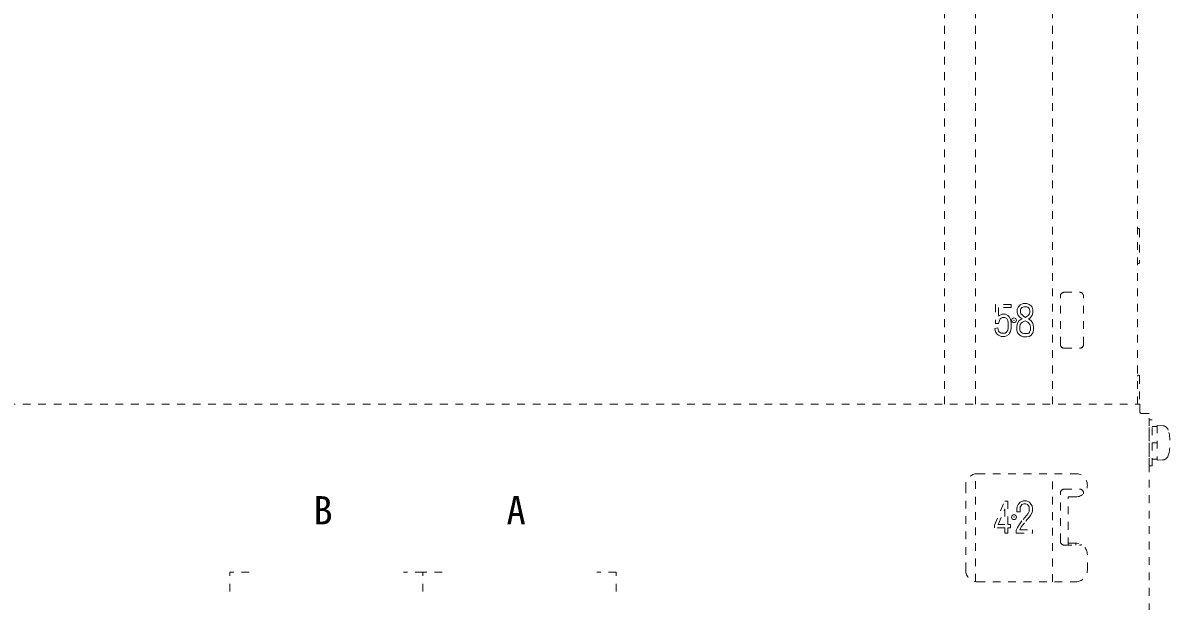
# Model space of a CAD drawing. Units: millimetres, scale not verified. Extents: x -63 to 62, y -116 to 117.
# Drawn here: x -20.43 to -5.58, y 57.21 to 64.7 of the extents above; entities that cross this region are included whole.
import ezdxf
from ezdxf.enums import TextEntityAlignment as Align

# ---------------------------------------------------------------- set-up
doc = ezdxf.new("R2010")
doc.units = ezdxf.units.MM
doc.header["$LTSCALE"] = 0.125
doc.header["$PDMODE"] = 32
doc.header["$PDSIZE"] = 0.0625
doc.linetypes.add('USER5', pattern=[1.4, 0.7, -0.7])
doc.layers.add('0-5_GAIKEI', color=1, linetype='Continuous', lineweight=18)
doc.styles.add('ＭＳ ゴシック', font='')
doc.styles.get('ＭＳ ゴシック').set_extended_font_data('MS Gothic')

msp = doc.modelspace()

# ---------------------------------------------------------------- linework, layer by layer
at = {"layer": '0-5_GAIKEI', "linetype": 'USER5'}
for p, q in [((-8.5001, 59.7557), (-8.5001, 68.1557)), ((-8.1001, 59.7557), (-8.1001, 68.1557)), ((-7.1001, 59.7557), (-7.1001, 68.1557)), ((-6.0001, 59.7557), (-6.0001, 68.1557)), ((-5.9751, 62.0202), (-5.9751, 61.5911)), ((-6.9501, 61.2057), (-6.7501, 61.2057)), ((-7.635, 61.0473), (-7.8413, 61.0473)), ((-7.8413, 61.0473), (-7.8413, 60.8012)), ((-7.635, 61.0473), (-7.635, 61.0076)), ((-7.521, 61.0438), (-7.5467, 61.013)), ((-7.4801, 61.0592), (-7.521, 61.0438)), ((-7.4327, 61.0592), (-7.4801, 61.0592)), ((-7.4018, 61.0489), (-7.4327, 61.0592)), ((-7.3763, 61.0285), (-7.4018, 61.0489)), ((-7.3647, 61.0111), (-7.3763, 61.0285)), ((-7.0001, 60.5307), (-7.0001, 61.1557)), ((-6.7001, 60.5307), (-6.7001, 61.1557)), ((-7.635, 61.0076), (-7.8017, 61.0076)), ((-7.8017, 61.0076), (-7.8017, 60.8955)), ((-7.8017, 60.8955), (-7.7883, 60.9055)), ((-7.7883, 60.9055), (-7.7587, 60.9203)), ((-7.7674, 60.8716), (-7.7494, 60.8806)), ((-7.7587, 60.9203), (-7.7097, 60.9203)), ((-7.7494, 60.8806), (-7.719, 60.8806)), ((-7.719, 60.8806), (-7.7023, 60.8722)), ((-7.7097, 60.9203), (-7.6788, 60.9048)), ((-7.6788, 60.9048), (-7.6627, 60.8888)), ((-7.6627, 60.8888), (-7.6441, 60.8561)), ((-7.5467, 61.013), (-7.5574, 60.9861)), ((-7.5574, 60.9861), (-7.5574, 60.943)), ((-7.5574, 60.943), (-7.5471, 60.9069)), ((-7.5471, 60.9069), (-7.5183, 60.8781)), ((-7.5183, 60.8781), (-7.4965, 60.8606)), ((-7.5115, 60.992), (-7.5169, 60.9783)), ((-7.5169, 60.9783), (-7.5169, 60.9486)), ((-7.5169, 60.9486), (-7.5111, 60.9281)), ((-7.4967, 61.0097), (-7.5115, 60.992)), ((-7.5111, 60.9281), (-7.4913, 60.9083)), ((-7.4728, 61.0187), (-7.4967, 61.0097)), ((-7.4913, 60.9083), (-7.4728, 60.8935)), ((-7.4392, 61.0187), (-7.4728, 61.0187)), ((-7.4728, 60.8935), (-7.4528, 60.881)), ((-7.4215, 61.0128), (-7.4392, 61.0187)), ((-7.4065, 61.0008), (-7.4215, 61.0128)), ((-7.4181, 60.9036), (-7.4016, 60.9267)), ((-7.4019, 60.9939), (-7.4065, 61.0008)), ((-7.3955, 60.9713), (-7.4019, 60.9939)), ((-7.4016, 60.9267), (-7.3955, 60.945)), ((-7.3955, 60.945), (-7.3955, 60.9713)), ((-7.3891, 60.8746), (-7.3651, 60.9082)), ((-7.3651, 60.9082), (-7.355, 60.9385)), ((-7.355, 60.977), (-7.3647, 61.0111)), ((-7.355, 60.9385), (-7.355, 60.977)), ((-7.8491, 60.7389), (-7.8098, 60.7445)), ((-7.8448, 60.7088), (-7.8491, 60.7389)), ((-7.8413, 60.8012), (-7.7986, 60.8012)), ((-7.8062, 60.7191), (-7.8098, 60.7445)), ((-7.7776, 60.8639), (-7.7674, 60.8716)), ((-7.7023, 60.8722), (-7.6946, 60.8645)), ((-7.6946, 60.8645), (-7.6815, 60.8416)), ((-7.6815, 60.8416), (-7.6747, 60.811)), ((-7.6747, 60.7402), (-7.6813, 60.7137)), ((-7.6747, 60.811), (-7.6747, 60.7402)), ((-7.635, 60.7353), (-7.6442, 60.6983)), ((-7.6441, 60.8561), (-7.635, 60.8153)), ((-7.635, 60.8153), (-7.635, 60.7353)), ((-7.5655, 60.7661), (-7.556, 60.8043)), ((-7.5655, 60.7117), (-7.5655, 60.7661)), ((-7.556, 60.8043), (-7.5361, 60.8341)), ((-7.5361, 60.8341), (-7.5114, 60.8539)), ((-7.525, 60.7611), (-7.5184, 60.7877)), ((-7.525, 60.7183), (-7.525, 60.7611)), ((-7.5184, 60.7877), (-7.5059, 60.8064)), ((-7.5114, 60.8539), (-7.4965, 60.8606)), ((-7.5059, 60.8064), (-7.4901, 60.8191)), ((-7.4901, 60.8191), (-7.4545, 60.8353)), ((-7.4545, 60.8353), (-7.4226, 60.8193)), ((-7.4226, 60.8193), (-7.4065, 60.8064)), ((-7.4111, 60.8588), (-7.3891, 60.8746)), ((-7.4111, 60.8588), (-7.4007, 60.8536)), ((-7.4065, 60.8064), (-7.3943, 60.7881)), ((-7.4007, 60.8536), (-7.3763, 60.8341)), ((-7.3943, 60.7881), (-7.3874, 60.7535)), ((-7.3763, 60.8341), (-7.3562, 60.8039)), ((-7.3562, 60.8039), (-7.3469, 60.7575)), ((-7.3469, 60.7575), (-7.3469, 60.7117)), ((-7.8349, 60.684), (-7.8448, 60.7088)), ((-7.8152, 60.6595), (-7.8349, 60.684)), ((-7.7997, 60.6491), (-7.8152, 60.6595)), ((-7.8002, 60.7042), (-7.8062, 60.7191)), ((-7.7881, 60.6891), (-7.8002, 60.7042)), ((-7.7815, 60.64), (-7.7997, 60.6491)), ((-7.7798, 60.6835), (-7.7881, 60.6891)), ((-7.7652, 60.6346), (-7.7815, 60.64)), ((-7.7663, 60.6768), (-7.7798, 60.6835)), ((-7.7588, 60.6743), (-7.7663, 60.6768)), ((-7.7199, 60.6346), (-7.7652, 60.6346)), ((-7.7247, 60.6743), (-7.7588, 60.6743)), ((-7.7146, 60.6768), (-7.7247, 60.6743)), ((-7.6983, 60.64), (-7.7199, 60.6346)), ((-7.6969, 60.6886), (-7.7146, 60.6768)), ((-7.6683, 60.66), (-7.6983, 60.64)), ((-7.6915, 60.6968), (-7.6969, 60.6886)), ((-7.6813, 60.7137), (-7.6915, 60.6968)), ((-7.6579, 60.6756), (-7.6683, 60.66)), ((-7.6442, 60.6983), (-7.6579, 60.6756)), ((-7.5549, 60.6798), (-7.5655, 60.7117)), ((-7.5302, 60.6552), (-7.5549, 60.6798)), ((-7.5103, 60.6402), (-7.5302, 60.6552)), ((-7.5195, 60.7017), (-7.525, 60.7183)), ((-7.5036, 60.6858), (-7.5195, 60.7017)), ((-7.4797, 60.63), (-7.5103, 60.6402)), ((-7.4912, 60.6765), (-7.5036, 60.6858)), ((-7.4732, 60.6705), (-7.4912, 60.6765)), ((-7.4343, 60.63), (-7.4797, 60.63)), ((-7.4376, 60.6705), (-7.4732, 60.6705)), ((-7.418, 60.6738), (-7.4376, 60.6705)), ((-7.4053, 60.6348), (-7.4343, 60.63)), ((-7.4088, 60.6784), (-7.418, 60.6738)), ((-7.3999, 60.6903), (-7.4088, 60.6784)), ((-7.3936, 60.6997), (-7.3999, 60.6903)), ((-6.9501, 60.4807), (-6.7501, 60.4807)), ((-5.9751, 60.1202), (-5.9751, 59.7557)), ((-47.0301, 59.7557), (-5.9701, 59.7557)), ((-5.9701, 59.6557), (-5.9701, 59.7557)), ((-5.9501, 59.6357), (-5.8501, 59.6357)), ((-5.8501, 52.8757), (-5.8501, 59.6357)), ((-5.8501, 59.5557), (-5.8101, 59.5557)), ((-5.8501, 58.9557), (-5.8501, 59.5557)), ((-5.7451, 59.4682), (-5.8101, 59.4682)), ((-5.7451, 59.4807), (-5.6755, 59.477)), ((-5.7451, 59.2557), (-5.8101, 59.2557)), ((-5.7451, 59.0432), (-5.8101, 59.0432)), ((-8.1001, 57.4578), (-8.1001, 58.8536)), ((-8.0751, 58.8557), (-6.8001, 58.8557)), ((-7.1001, 57.4557), (-7.1001, 58.8557)), ((-8.2251, 57.6057), (-8.2251, 58.7057)), ((-6.9501, 58.6557), (-6.7501, 58.6557)), ((-7.522, 58.4885), (-7.4816, 58.5037)), ((-7.4816, 58.5037), (-7.4377, 58.5037)), ((-7.4377, 58.5037), (-7.4013, 58.4881)), ((-7.0001, 57.9807), (-7.0001, 58.6057)), ((-6.9001, 58.5557), (-6.8001, 58.5557)), ((-6.9001, 57.9307), (-6.9001, 58.5557)), ((-6.7001, 58.5939), (-6.7001, 58.6057)), ((-7.8537, 58.1892), (-7.7199, 58.4999)), ((-7.8057, 58.1973), (-7.7187, 58.3992)), ((-7.7187, 58.3992), (-7.7187, 58.1973)), ((-7.5621, 58.4009), (-7.5576, 58.4328)), ((-7.5621, 58.3634), (-7.5621, 58.4009)), ((-7.522, 58.3634), (-7.5621, 58.3634)), ((-7.5576, 58.4328), (-7.5475, 58.458)), ((-7.5475, 58.458), (-7.522, 58.4885)), ((-7.522, 58.3981), (-7.5186, 58.4223)), ((-7.522, 58.3634), (-7.522, 58.3981)), ((-7.5186, 58.4223), (-7.5126, 58.4372)), ((-7.5126, 58.4372), (-7.498, 58.4547)), ((-7.498, 58.4547), (-7.4743, 58.4636)), ((-7.4743, 58.4636), (-7.446, 58.4636)), ((-7.446, 58.4636), (-7.4263, 58.4552)), ((-7.4263, 58.4552), (-7.4143, 58.4401)), ((-7.4047, 58.3664), (-7.4187, 58.3384)), ((-7.4143, 58.4401), (-7.405, 58.4247)), ((-7.405, 58.4247), (-7.4018, 58.4021)), ((-7.4018, 58.3779), (-7.4047, 58.3664)), ((-7.4018, 58.4021), (-7.4018, 58.3779)), ((-7.4013, 58.4881), (-7.3813, 58.4631)), ((-7.3813, 58.4631), (-7.3665, 58.4384)), ((-7.3617, 58.373), (-7.3668, 58.3524)), ((-7.3665, 58.4384), (-7.3617, 58.4049)), ((-7.3617, 58.4049), (-7.3617, 58.373)), ((-7.4977, 58.2436), (-7.5346, 58.1944)), ((-7.4662, 58.2187), (-7.5015, 58.1717)), ((-7.4187, 58.3384), (-7.4977, 58.2436)), ((-7.3849, 58.3163), (-7.4662, 58.2187)), ((-7.3668, 58.3524), (-7.3849, 58.3163)), ((-7.8537, 58.1564), (-7.8537, 58.1892)), ((-7.7187, 58.1564), (-7.8537, 58.1564)), ((-7.7187, 58.1973), (-7.8057, 58.1973)), ((-7.7187, 58.1564), (-7.7187, 58.0869)), ((-7.7187, 58.0869), (-7.6778, 58.0869)), ((-7.6451, 58.1973), (-7.6778, 58.1973)), ((-7.6451, 58.1564), (-7.6778, 58.1564)), ((-7.6778, 58.1564), (-7.6778, 58.0869)), ((-7.6451, 58.1973), (-7.6451, 58.1564)), ((-7.5561, 58.1599), (-7.5701, 58.1225)), ((-7.5701, 58.1225), (-7.5701, 58.0869)), ((-7.5701, 58.0869), (-7.3617, 58.0869)), ((-7.5346, 58.1944), (-7.5561, 58.1599)), ((-7.52, 58.1421), (-7.5257, 58.1269)), ((-7.5257, 58.1269), (-7.3617, 58.1269)), ((-7.5015, 58.1717), (-7.52, 58.1421)), ((-7.3617, 58.0869), (-7.3617, 58.1269)), ((-6.9501, 57.9307), (-6.7501, 57.9307)), ((-6.9001, 57.9557), (-6.8001, 57.9557)), ((-6.8001, 57.9307), (-6.8001, 57.9557)), ((-6.6501, 57.6057), (-6.6501, 57.8057)), ((-17.7501, 57.3307), (-17.7501, 57.5807)), ((-17.5001, 57.5807), (-17.7501, 57.5807)), ((-15.2501, 57.3307), (-15.2501, 57.5807)), ((-15.0001, 57.5807), (-15.2501, 57.5807)), ((-8.0751, 57.4557), (-6.8001, 57.4557))]:
    msp.add_line(p, q, dxfattribs=at)
for points in [[(-7.4528, 60.881), (-7.4424, 60.8863), (-7.4181, 60.9036)], [(-7.7986, 60.8012), (-7.7869, 60.8422), (-7.7776, 60.8639)], [(-7.3874, 60.7535), (-7.3874, 60.7183), (-7.3936, 60.6997)], [(-7.3469, 60.7117), (-7.3569, 60.6818), (-7.3668, 60.6669), (-7.3821, 60.6464), (-7.4053, 60.6348)], [(-5.8501, 58.9557), (-5.8101, 58.9557), (-5.8101, 59.5557)], [(-5.7451, 59.4807), (-5.7451, 59.0307), (-5.6755, 59.0343)], [(-7.7199, 58.4999), (-7.6778, 58.4999), (-7.6778, 58.1973)], [(-15.2501, 57.3307), (-15.2501, 57.5807), (-15.5001, 57.5807)], [(-12.7501, 57.3307), (-12.7501, 57.5807), (-13.0001, 57.5807)]]:
    msp.add_lwpolyline(points, dxfattribs=at)
for centre, radius, start, end in [((-5.9876, 62.0202), 0.0125, 0, 180), ((-5.9876, 61.5911), 0.0125, 180, 0), ((-6.9501, 61.1557), 0.05, 90, 180), ((-6.7501, 61.1557), 0.05, 0, 90), ((-6.9501, 60.5307), 0.05, 180, 270), ((-6.7501, 60.5307), 0.05, 270, 0), ((-5.9876, 60.1202), 0.0125, 0, 180), ((-5.9501, 59.6557), 0.02, 180, 270), ((-5.6797, 59.3971), 0.08, 15.78599, 87), ((-6.1801, 59.2557), 0.6, 344.21401, 15.78599), ((-5.6797, 59.1142), 0.08, 273, 344.21401), ((-8.0751, 58.7057), 0.15, 90, 180), ((-6.8001, 58.7057), 0.15, 270, 90), ((-6.9501, 58.6057), 0.05, 90, 180), ((-6.7501, 58.6057), 0.05, 0, 90), ((-6.9501, 57.9807), 0.05, 180, 270), ((-6.8001, 57.8057), 0.15, 0, 90), ((-6.7501, 57.9807), 0.05, 270, 297.90568), ((-8.0751, 57.6057), 0.15, 180, 270), ((-6.8001, 57.6057), 0.15, 270, 0)]:
    msp.add_arc(centre, radius, start, end, dxfattribs=at)
at = {"layer": '0-5_GAIKEI'}
for p in [(-7.6001, 60.8432), (-7.6001, 58.2932)]:
    msp.add_point(p, dxfattribs=at)

# ---------------------------------------------------------------- texts
at = {"layer": '0-5_GAIKEI', "color": 7, "style": 'ＭＳ ゴシック'}
for s, p in [('B', (-16.6692, 58.0883)), ('A', (-14.1692, 58.0883))]:
    msp.add_text(s, height=0.3666, dxfattribs=at).set_placement(p, align=Align.BOTTOM_LEFT)

doc.saveas('drawing.dxf')
